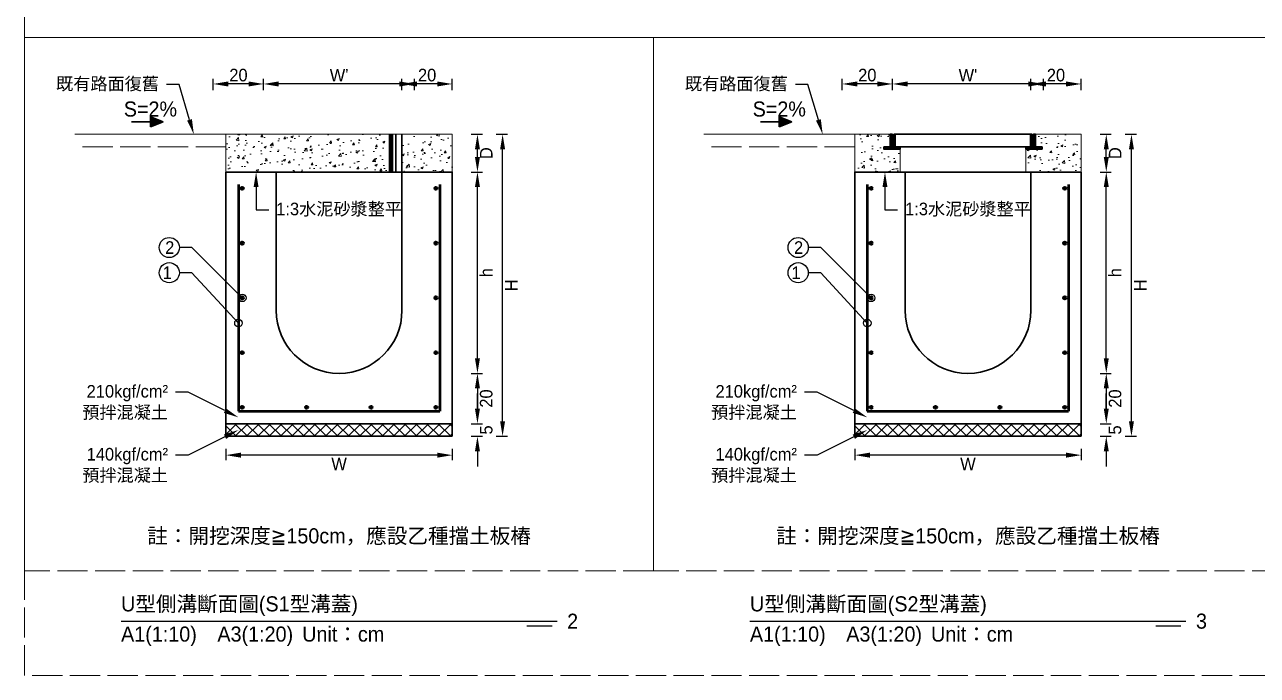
# Model space of a CAD drawing. Extents: x -8920 to 1950, y -2159 to 466.
# Drawn here: x -3920 to -3430, y -1164 to -905.4 of the extents above; entities that cross this region are included whole.
import ezdxf
from ezdxf import colors
from ezdxf.entities.mleader import LeaderData, LeaderLine
from ezdxf.math import Vec2, Vec3

# ---------------------------------------------------------------- set-up
doc = ezdxf.new("R2010")
doc.units = 0
doc.header["$MEASUREMENT"] = 0
doc.linetypes.add('ACAD_ISO02W100', pattern=[15, 12, -3])
doc.layers.add('一、4.基本-隱藏', color=9, linetype='ACAD_ISO02W100', lineweight=20, plot=False)
doc.layers.add('三、3.文字-註解文字', color=2, linetype='Continuous')
for name, color, linetype, lineweight in [('二、1.繪圖-既有設施', 8, 'Continuous', 20), ('二、2.繪圖-施作項目', 181, 'Continuous', 30), ('二、3.繪圖-排水流向', 170, 'Continuous', 30), ('二、4.繪圖-設計鋪面', 40, 'Continuous', 20), ('二、5.繪圖-鋼筋', 60, 'Continuous', 50), ('二、6.繪圖-其他施作項目', 35, 'Continuous', 30)]:
    doc.layers.add(name, color=color, linetype=linetype, lineweight=lineweight)
doc.styles.add('次圖名(詳圖)', font='MS PGothic.ttf', dxfattribs={"height": 6})
doc.styles.add('註解文字(詳圖)', font='MS PGothic.ttf', dxfattribs={"height": 5})
doc.dimstyles.new('註解文字(詳圖)', dxfattribs={"dimtxt": 5, "dimasz": 6, "dimexe": 2, "dimexo": 5, "dimgap": 1, "dimtad": 2, "dimzin": 0, "dimdsep": 46, "dimtxsty": '註解文字(詳圖)', "dimcen": 0.1, "dimclrd": 144, "dimclre": 144, "dimclrt": 256, "dimadec": 0, "dimazin": 0, "dimtfac": 1, "dimtofl": 0, "dimtmove": 0, "dimatfit": 3, "dimfxlon": 1, "dimtolj": 1, "dimtzin": 0, "dimlwd": -1, "dimlwe": -1, "dimarcsym": 1})

# ---------------------------------------------------------------- blocks, each defined once
blk = doc.blocks.new('*D162')
at = {"layer": 'Defpoints', "color": 0, "transparency": 16777216}
for p in [(-3825, -929), (-3825, -964), (-3765, -964)]:
    blk.add_point(p, dxfattribs=at)
at = {"layer": '三、3.文字-註解文字', "color": 144, "transparency": 16777216}
for p, q in [((-3825, -931.5), (-3825, -927)), ((-3771, -929), (-3819, -929)), ((-3765, -931.5), (-3765, -927))]:
    blk.add_line(p, q, dxfattribs=at)
for points in [[(-3819, -928), (-3819, -930), (-3825, -929)], [(-3771, -928), (-3771, -930), (-3765, -929)]]:
    blk.add_solid(points, dxfattribs=at)
at = {"layer": '三、3.文字-註解文字', "transparency": 16777216, "insert": (-3795, -925.5), "char_height": 5, "attachment_point": 5, "style": '註解文字(詳圖)'}
blk.add_mtext("\\A1;W'", dxfattribs=at)
blk = doc.blocks.new('*D163')
at = {"layer": 'Defpoints', "color": 0, "transparency": 16777216}
for p in [(-3845, -929), (-3845, -964), (-3825, -964)]:
    blk.add_point(p, dxfattribs=at)
at = {"layer": '三、3.文字-註解文字', "color": 144, "transparency": 16777216}
for p, q in [((-3845, -931.5), (-3845, -927)), ((-3831, -929), (-3839, -929)), ((-3825, -931.5), (-3825, -927))]:
    blk.add_line(p, q, dxfattribs=at)
for points in [[(-3839, -928), (-3839, -930), (-3845, -929)], [(-3831, -928), (-3831, -930), (-3825, -929)]]:
    blk.add_solid(points, dxfattribs=at)
at = {"layer": '三、3.文字-註解文字', "transparency": 16777216, "insert": (-3835, -925.5), "char_height": 5, "attachment_point": 5, "style": '註解文字(詳圖)'}
blk.add_mtext('\\A1;20', dxfattribs=at)
blk = doc.blocks.new('*D168')
at = {"layer": 'Defpoints', "color": 0, "transparency": 16777216}
for p in [(-3575, -929), (-3575, -964), (-3515, -964)]:
    blk.add_point(p, dxfattribs=at)
at = {"layer": '三、3.文字-註解文字', "color": 144, "transparency": 16777216}
for p, q in [((-3575, -931.5), (-3575, -927)), ((-3521, -929), (-3569, -929)), ((-3515, -931.5), (-3515, -927))]:
    blk.add_line(p, q, dxfattribs=at)
for points in [[(-3569, -928), (-3569, -930), (-3575, -929)], [(-3521, -928), (-3521, -930), (-3515, -929)]]:
    blk.add_solid(points, dxfattribs=at)
at = {"layer": '三、3.文字-註解文字', "transparency": 16777216, "insert": (-3545, -925.5), "char_height": 5, "attachment_point": 5, "style": '註解文字(詳圖)'}
blk.add_mtext("\\A1;W'", dxfattribs=at)
blk = doc.blocks.new('*D169')
at = {"layer": 'Defpoints', "color": 0, "transparency": 16777216}
for p in [(-3595, -929), (-3595, -964), (-3575, -964)]:
    blk.add_point(p, dxfattribs=at)
at = {"layer": '三、3.文字-註解文字', "color": 144, "transparency": 16777216}
for p, q in [((-3595, -931.5), (-3595, -927)), ((-3581, -929), (-3589, -929)), ((-3575, -931.5), (-3575, -927))]:
    blk.add_line(p, q, dxfattribs=at)
for points in [[(-3589, -928), (-3589, -930), (-3595, -929)], [(-3581, -928), (-3581, -930), (-3575, -929)]]:
    blk.add_solid(points, dxfattribs=at)
at = {"layer": '三、3.文字-註解文字', "transparency": 16777216, "insert": (-3585, -925.5), "char_height": 5, "attachment_point": 5, "style": '註解文字(詳圖)'}
blk.add_mtext('\\A1;20', dxfattribs=at)
blk = doc.blocks.new('*D170')
at = {"layer": 'Defpoints', "color": 0, "transparency": 16777216}
for p in [(-3545, -964), (-3490, -964), (-3545, -1044)]:
    blk.add_point(p, dxfattribs=at)
at = {"layer": '三、3.文字-註解文字', "color": 144, "transparency": 16777216}
for p, q in [((-3492.5, -964), (-3488, -964)), ((-3490, -1038), (-3490, -970)), ((-3492.5, -1044), (-3488, -1044))]:
    blk.add_line(p, q, dxfattribs=at)
for points in [[(-3491, -970), (-3489, -970), (-3490, -964)], [(-3491, -1038), (-3489, -1038), (-3490, -1044)]]:
    blk.add_solid(points, dxfattribs=at)
at = {"layer": '三、3.文字-註解文字', "transparency": 16777216, "insert": (-3486.5, -1004), "char_height": 5, "attachment_point": 5, "rotation": 90, "style": '註解文字(詳圖)'}
blk.add_mtext('\\A1;h', dxfattribs=at)
blk = doc.blocks.new('*D171')
at = {"layer": 'Defpoints', "color": 0, "transparency": 16777216}
for p in [(-3545, -1044), (-3545, -1064), (-3490, -1064)]:
    blk.add_point(p, dxfattribs=at)
at = {"layer": '三、3.文字-註解文字', "color": 144, "transparency": 16777216}
for p, q in [((-3492.5, -1044), (-3488, -1044)), ((-3490, -1050), (-3490, -1058)), ((-3492.5, -1064), (-3488, -1064))]:
    blk.add_line(p, q, dxfattribs=at)
for points in [[(-3491, -1050), (-3489, -1050), (-3490, -1044)], [(-3491, -1058), (-3489, -1058), (-3490, -1064)]]:
    blk.add_solid(points, dxfattribs=at)
at = {"layer": '三、3.文字-註解文字', "transparency": 16777216, "insert": (-3486.5, -1054), "char_height": 5, "attachment_point": 5, "rotation": 90, "style": '註解文字(詳圖)'}
blk.add_mtext('\\A1;20', dxfattribs=at)
blk = doc.blocks.new('*D172')
at = {"layer": 'Defpoints', "color": 0, "transparency": 16777216}
for p in [(-3545, -1064), (-3545, -1069), (-3490, -1069)]:
    blk.add_point(p, dxfattribs=at)
at = {"layer": '三、3.文字-註解文字', "color": 144, "transparency": 16777216}
for p, q in [((-3490, -1058), (-3490, -1052)), ((-3492.5, -1064), (-3488, -1064)), ((-3492.5, -1069), (-3488, -1069)), ((-3490, -1075), (-3490, -1081))]:
    blk.add_line(p, q, dxfattribs=at)
for points in [[(-3491, -1058), (-3489, -1058), (-3490, -1064)], [(-3491, -1075), (-3489, -1075), (-3490, -1069)]]:
    blk.add_solid(points, dxfattribs=at)
at = {"layer": '三、3.文字-註解文字', "transparency": 16777216, "insert": (-3486.5, -1066.5), "char_height": 5, "attachment_point": 5, "rotation": 90, "style": '註解文字(詳圖)'}
blk.add_mtext('\\A1;5', dxfattribs=at)
blk = doc.blocks.new('_Small')
at = {"color": 0, "linetype": 'ByBlock', "lineweight": -2}
blk.add_circle((0, 0), 0.25, dxfattribs=at)
blk = doc.blocks.new('排水流向')
at = {"layer": '二、3.繪圖-排水流向'}
h = blk.add_hatch(color=256, dxfattribs=at)
h.dxf.hatch_style = 1
h.paths.add_polyline_path([(0, 1), (0, -1), (2.5, 0)])
for points in [[(-3.75, 0), (0, 0)], [(0, 1), (0, -1)], [(2.5, 0), (0, 1)], [(2.5, 0), (0, -1)]]:
    blk.add_lwpolyline(points, dxfattribs=at)
blk = doc.blocks.new('*D174')
at = {"layer": 'Defpoints', "color": 0, "transparency": 16777216}
for p in [(-3500, -949), (-3490, -949), (-3500, -964)]:
    blk.add_point(p, dxfattribs=at)
at = {"layer": '三、3.文字-註解文字', "color": 144, "transparency": 16777216}
for p, q in [((-3492.5, -949), (-3488, -949)), ((-3490, -958), (-3490, -955)), ((-3492.5, -964), (-3488, -964))]:
    blk.add_line(p, q, dxfattribs=at)
for points in [[(-3491, -955), (-3489, -955), (-3490, -949)], [(-3491, -958), (-3489, -958), (-3490, -964)]]:
    blk.add_solid(points, dxfattribs=at)
at = {"layer": '三、3.文字-註解文字', "transparency": 16777216, "insert": (-3486.5, -956.5), "char_height": 5, "attachment_point": 5, "rotation": 90, "style": '註解文字(詳圖)'}
blk.add_mtext('\\A1;D', dxfattribs=at)
blk = doc.blocks.new('*D173')
at = {"layer": 'Defpoints', "color": 0, "transparency": 16777216}
for p in [(-3500, -949), (-3480, -949), (-3500, -1069)]:
    blk.add_point(p, dxfattribs=at)
at = {"layer": '三、3.文字-註解文字', "color": 144, "transparency": 16777216}
for p, q in [((-3482.5, -949), (-3478, -949)), ((-3480, -1063), (-3480, -955)), ((-3482.5, -1069), (-3478, -1069))]:
    blk.add_line(p, q, dxfattribs=at)
for points in [[(-3481, -955), (-3479, -955), (-3480, -949)], [(-3481, -1063), (-3479, -1063), (-3480, -1069)]]:
    blk.add_solid(points, dxfattribs=at)
at = {"layer": '三、3.文字-註解文字', "transparency": 16777216, "insert": (-3476.5, -1009), "char_height": 5, "attachment_point": 5, "rotation": 90, "style": '註解文字(詳圖)'}
blk.add_mtext('\\A1;H', dxfattribs=at)
blk = doc.blocks.new('*D259')
at = {"layer": 'Defpoints', "color": 0, "transparency": 16777216}
for p in [(-3520, -929), (-3520, -964), (-3500, -964)]:
    blk.add_point(p, dxfattribs=at)
at = {"layer": '三、3.文字-註解文字', "color": 144, "transparency": 16777216}
for p, q in [((-3520, -931.5), (-3520, -927)), ((-3506, -929), (-3514, -929)), ((-3500, -931.5), (-3500, -927))]:
    blk.add_line(p, q, dxfattribs=at)
for points in [[(-3514, -928), (-3514, -930), (-3520, -929)], [(-3506, -928), (-3506, -930), (-3500, -929)]]:
    blk.add_solid(points, dxfattribs=at)
at = {"layer": '三、3.文字-註解文字', "transparency": 16777216, "insert": (-3510, -925.5), "char_height": 5, "attachment_point": 5, "style": '註解文字(詳圖)'}
blk.add_mtext('\\A1;20', dxfattribs=at)
blk = doc.blocks.new('*D260')
at = {"layer": 'Defpoints', "color": 0, "transparency": 16777216}
for p in [(-3770, -929), (-3770, -964), (-3750, -964)]:
    blk.add_point(p, dxfattribs=at)
at = {"layer": '三、3.文字-註解文字', "color": 144, "transparency": 16777216}
for p, q in [((-3770, -931.5), (-3770, -927)), ((-3756, -929), (-3764, -929)), ((-3750, -931.5), (-3750, -927))]:
    blk.add_line(p, q, dxfattribs=at)
for points in [[(-3764, -928), (-3764, -930), (-3770, -929)], [(-3756, -928), (-3756, -930), (-3750, -929)]]:
    blk.add_solid(points, dxfattribs=at)
at = {"layer": '三、3.文字-註解文字', "transparency": 16777216, "insert": (-3760, -925.5), "char_height": 5, "attachment_point": 5, "style": '註解文字(詳圖)'}
blk.add_mtext('\\A1;20', dxfattribs=at)
blk = doc.blocks.new('*D305')
at = {"layer": 'Defpoints', "color": 0, "transparency": 16777216}
for p in [(-3795, -964), (-3740, -964), (-3795, -1044)]:
    blk.add_point(p, dxfattribs=at)
at = {"layer": '三、3.文字-註解文字', "color": 144, "transparency": 16777216}
for p, q in [((-3742.5, -964), (-3738, -964)), ((-3740, -1038), (-3740, -970)), ((-3742.5, -1044), (-3738, -1044))]:
    blk.add_line(p, q, dxfattribs=at)
for points in [[(-3741, -970), (-3739, -970), (-3740, -964)], [(-3741, -1038), (-3739, -1038), (-3740, -1044)]]:
    blk.add_solid(points, dxfattribs=at)
at = {"layer": '三、3.文字-註解文字', "transparency": 16777216, "insert": (-3736.5, -1004), "char_height": 5, "attachment_point": 5, "rotation": 90, "style": '註解文字(詳圖)'}
blk.add_mtext('\\A1;h', dxfattribs=at)
blk = doc.blocks.new('*D306')
at = {"layer": 'Defpoints', "color": 0, "transparency": 16777216}
for p in [(-3795, -1044), (-3795, -1064), (-3740, -1064)]:
    blk.add_point(p, dxfattribs=at)
at = {"layer": '三、3.文字-註解文字', "color": 144, "transparency": 16777216}
for p, q in [((-3742.5, -1044), (-3738, -1044)), ((-3740, -1050), (-3740, -1058)), ((-3742.5, -1064), (-3738, -1064))]:
    blk.add_line(p, q, dxfattribs=at)
for points in [[(-3741, -1050), (-3739, -1050), (-3740, -1044)], [(-3741, -1058), (-3739, -1058), (-3740, -1064)]]:
    blk.add_solid(points, dxfattribs=at)
at = {"layer": '三、3.文字-註解文字', "transparency": 16777216, "insert": (-3736.5, -1054), "char_height": 5, "attachment_point": 5, "rotation": 90, "style": '註解文字(詳圖)'}
blk.add_mtext('\\A1;20', dxfattribs=at)
blk = doc.blocks.new('*D307')
at = {"layer": 'Defpoints', "color": 0, "transparency": 16777216}
for p in [(-3795, -1064), (-3795, -1069), (-3740, -1069)]:
    blk.add_point(p, dxfattribs=at)
at = {"layer": '三、3.文字-註解文字', "color": 144, "transparency": 16777216}
for p, q in [((-3740, -1058), (-3740, -1052)), ((-3742.5, -1064), (-3738, -1064)), ((-3742.5, -1069), (-3738, -1069)), ((-3740, -1075), (-3740, -1081))]:
    blk.add_line(p, q, dxfattribs=at)
for points in [[(-3741, -1058), (-3739, -1058), (-3740, -1064)], [(-3741, -1075), (-3739, -1075), (-3740, -1069)]]:
    blk.add_solid(points, dxfattribs=at)
at = {"layer": '三、3.文字-註解文字', "transparency": 16777216, "insert": (-3736.5, -1066.5), "char_height": 5, "attachment_point": 5, "rotation": 90, "style": '註解文字(詳圖)'}
blk.add_mtext('\\A1;5', dxfattribs=at)
blk = doc.blocks.new('*D303')
at = {"layer": 'Defpoints', "color": 0, "transparency": 16777216}
for p in [(-3750, -949), (-3740, -949), (-3750, -964)]:
    blk.add_point(p, dxfattribs=at)
at = {"layer": '三、3.文字-註解文字', "color": 144, "transparency": 16777216}
for p, q in [((-3742.5, -949), (-3738, -949)), ((-3740, -958), (-3740, -955)), ((-3742.5, -964), (-3738, -964))]:
    blk.add_line(p, q, dxfattribs=at)
for points in [[(-3741, -955), (-3739, -955), (-3740, -949)], [(-3741, -958), (-3739, -958), (-3740, -964)]]:
    blk.add_solid(points, dxfattribs=at)
at = {"layer": '三、3.文字-註解文字', "transparency": 16777216, "insert": (-3736.5, -956.5), "char_height": 5, "attachment_point": 5, "rotation": 90, "style": '註解文字(詳圖)'}
blk.add_mtext('\\A1;D', dxfattribs=at)
blk = doc.blocks.new('*D304')
at = {"layer": 'Defpoints', "color": 0, "transparency": 16777216}
for p in [(-3750, -949), (-3730, -949), (-3750, -1069)]:
    blk.add_point(p, dxfattribs=at)
at = {"layer": '三、3.文字-註解文字', "color": 144, "transparency": 16777216}
for p, q in [((-3732.5, -949), (-3728, -949)), ((-3730, -1063), (-3730, -955)), ((-3732.5, -1069), (-3728, -1069))]:
    blk.add_line(p, q, dxfattribs=at)
for points in [[(-3731, -955), (-3729, -955), (-3730, -949)], [(-3731, -1063), (-3729, -1063), (-3730, -1069)]]:
    blk.add_solid(points, dxfattribs=at)
at = {"layer": '三、3.文字-註解文字', "transparency": 16777216, "insert": (-3726.5, -1009), "char_height": 5, "attachment_point": 5, "rotation": 90, "style": '註解文字(詳圖)'}
blk.add_mtext('\\A1;H', dxfattribs=at)
blk = doc.blocks.new('*D309')
at = {"layer": 'Defpoints', "color": 0, "transparency": 16777216}
for p in [(-3590, -1069), (-3500, -1069), (-3590, -1076.5)]:
    blk.add_point(p, dxfattribs=at)
at = {"layer": '三、3.文字-註解文字', "color": 144, "transparency": 16777216}
for p, q in [((-3590, -1074), (-3590, -1078.5)), ((-3506, -1076.5), (-3584, -1076.5)), ((-3500, -1074), (-3500, -1078.5))]:
    blk.add_line(p, q, dxfattribs=at)
for points in [[(-3584, -1075.5), (-3584, -1077.5), (-3590, -1076.5)], [(-3506, -1075.5), (-3506, -1077.5), (-3500, -1076.5)]]:
    blk.add_solid(points, dxfattribs=at)
at = {"layer": '三、3.文字-註解文字', "transparency": 16777216, "insert": (-3545, -1080), "char_height": 5, "attachment_point": 5, "style": '註解文字(詳圖)'}
blk.add_mtext('\\A1;W', dxfattribs=at)
blk = doc.blocks.new('*D310')
at = {"layer": 'Defpoints', "color": 0, "transparency": 16777216}
for p in [(-3840, -1069), (-3750, -1069), (-3840, -1076.5)]:
    blk.add_point(p, dxfattribs=at)
at = {"layer": '三、3.文字-註解文字', "color": 144, "transparency": 16777216}
for p, q in [((-3840, -1074), (-3840, -1078.5)), ((-3756, -1076.5), (-3834, -1076.5)), ((-3750, -1074), (-3750, -1078.5))]:
    blk.add_line(p, q, dxfattribs=at)
for points in [[(-3834, -1075.5), (-3834, -1077.5), (-3840, -1076.5)], [(-3756, -1075.5), (-3756, -1077.5), (-3750, -1076.5)]]:
    blk.add_solid(points, dxfattribs=at)
at = {"layer": '三、3.文字-註解文字', "transparency": 16777216, "insert": (-3795, -1080), "char_height": 5, "attachment_point": 5, "style": '註解文字(詳圖)'}
blk.add_mtext('\\A1;W', dxfattribs=at)

msp = doc.modelspace()

# ---------------------------------------------------------------- hatches: boundary and pattern name
at = {"layer": '二、1.繪圖-既有設施'}
h = msp.add_hatch(dxfattribs=at)
h.set_pattern_fill('AR-CONC', color=256, scale=0.05)
h.set_pattern_definition([(50, (-3245.289, -1912.4674), (9.109233, -0.796954), [0.9525, -10.4775]), (355, (-3245.289, -1912.467), (-1.76217, 9.55284), [0.762, -8.38203]), (100.45144, (-3244.53, -1912.534), (7.34706, 8.75589), [0.8095, -8.90451]), (46.1842, (-3245.289, -1909.927), (13.55395, -2.10212), [1.42875, -15.71625]), (96.6356, (-3244.16, -1910.103), (11.8702, 12.3713), [1.21425, -13.35678]), (351.1842, (-3245.289, -1909.927), (11.8702, 12.3713), [1.143, -12.57299]), (21, (-3244.019, -1910.5624), (7.58072, -5.11326), [0.9525, -10.4775]), (326, (-3244.019, -1910.562), (3.0901, 9.2094), [0.762, -8.382]), (71.45144, (-3243.387, -1910.9886), (10.67082, 4.09614), [0.8095, -8.9045]), (37.5, (-3245.289, -1912.4674), (0.15443, 4.227752), [0, -8.2804, 0, -8.509, 0, -8.41375]), (7.5, (-3245.289, -1912.4674), (3.340983, 5.009029), [0, -4.8514, 0, -8.0899, 0, -3.20675]), (327.5, (-3248.121, -1912.4674), (6.77953, -0.286437), [0, -3.175, 0, -9.906, 0, -13.1445]), (317.5, (-3249.391, -1912.4674), (7.40646, 1.271325), [0, -4.1275, 0, -6.5786, 0, -9.3345])])
h.paths.add_polyline_path([(-3775, -964), (-3775, -949), (-3840, -949), (-3840, -964)])
h.paths.add_polyline_path([(-3750, -949), (-3770, -949), (-3770, -964), (-3750, -964)])
h = msp.add_hatch(dxfattribs=at)
h.set_pattern_fill('AR-CONC', color=256, scale=0.05)
h.set_pattern_definition([(50, (-2996.493, -1809.6635), (9.109233, -0.796954), [0.9525, -10.4775]), (355, (-2996.493, -1809.6635), (-1.76217, 9.55284), [0.762, -8.38203]), (100.4514, (-2995.734, -1809.73), (7.34706, 8.75589), [0.8095, -8.90451]), (46.1842, (-2996.493, -1807.124), (13.55395, -2.10212), [1.42875, -15.71625]), (96.6356, (-2995.363, -1807.299), (11.8702, 12.3713), [1.21425, -13.35678]), (351.1842, (-2996.493, -1807.124), (11.8702, 12.3713), [1.143, -12.57299]), (21, (-2995.223, -1807.7585), (7.58072, -5.11326), [0.9525, -10.4775]), (326, (-2995.223, -1807.7585), (3.0901, 9.2094), [0.762, -8.382]), (71.4514, (-2994.591, -1808.185), (10.67082, 4.09614), [0.8095, -8.9045]), (37.5, (-2996.4927, -1809.6635), (0.15443, 4.227752), [0, -8.2804, 0, -8.509, 0, -8.41375]), (7.5, (-2996.4927, -1809.6635), (3.340983, 5.009029), [0, -4.8514, 0, -8.0899, 0, -3.20675]), (327.5, (-2999.3248, -1809.6635), (6.77953, -0.286437), [0, -3.175, 0, -9.906, 0, -13.1445]), (317.5, (-3000.595, -1809.6635), (7.40646, 1.271325), [0, -4.1275, 0, -6.5786, 0, -9.3345])])
h.paths.add_polyline_path([(-3578.5, -954.9), (-3578.5, -954), (-3575.9, -954), (-3575.9, -949), (-3590, -949), (-3590, -964), (-3572, -964), (-3572, -954.9)])
h.paths.add_polyline_path([(-3515.5, -954.9), (-3522, -954.9), (-3522, -964), (-3500, -964), (-3500, -949), (-3518.1, -949), (-3518.1, -954), (-3515.5, -954)])
at = {"layer": '二、2.繪圖-施作項目'}
h = msp.add_hatch(dxfattribs=at)
h.set_pattern_fill('ANSI37', color=256)
h.set_pattern_definition([(45, (-3806.8996, -469.373), (-2.245064, 2.245064), []), (135, (-3806.8996, -469.373), (-2.245064, -2.245064), [])])
h.paths.add_polyline_path([(-3750, -1069), (-3750, -1064), (-3840, -1064), (-3840, -1069)])
h = msp.add_hatch(dxfattribs=at)
h.set_pattern_fill('ANSI37', color=256)
h.set_pattern_definition([(45, (-3556.8996, -469.373), (-2.245064, 2.245064), []), (135, (-3556.8996, -469.373), (-2.245064, -2.245064), [])])
h.paths.add_polyline_path([(-3500, -1069), (-3500, -1064), (-3590, -1064), (-3590, -1069)])
at = {"layer": '二、5.繪圖-鋼筋'}
h = msp.add_hatch(color=256, dxfattribs=at)
h.dxf.hatch_style = 1
h.paths.add_polyline_path([(-3833, -970.5, 1), (-3834, -970.5, 1)])
h = msp.add_hatch(color=256, dxfattribs=at)
h.dxf.hatch_style = 1
h.paths.add_polyline_path([(-3756, -970.5, 1), (-3757, -970.5, 1)])
h = msp.add_hatch(color=256, dxfattribs=at)
h.dxf.hatch_style = 1
h.paths.add_polyline_path([(-3583, -970.5, 1), (-3584, -970.5, 1)])
h = msp.add_hatch(color=256, dxfattribs=at)
h.dxf.hatch_style = 1
h.paths.add_polyline_path([(-3506, -970.5, 1), (-3507, -970.5, 1)])
h = msp.add_hatch(color=256, dxfattribs=at)
h.dxf.hatch_style = 1
h.paths.add_polyline_path([(-3833, -992.25, 1), (-3834, -992.25, 1)])
h = msp.add_hatch(color=256, dxfattribs=at)
h.dxf.hatch_style = 1
h.paths.add_polyline_path([(-3756, -992.25, 1), (-3757, -992.25, 1)])
h = msp.add_hatch(color=256, dxfattribs=at)
h.dxf.hatch_style = 1
h.paths.add_polyline_path([(-3583, -992.25, 1), (-3584, -992.25, 1)])
h = msp.add_hatch(color=256, dxfattribs=at)
h.dxf.hatch_style = 1
h.paths.add_polyline_path([(-3506, -992.25, 1), (-3507, -992.25, 1)])
h = msp.add_hatch(color=256, dxfattribs=at)
h.dxf.hatch_style = 1
h.paths.add_polyline_path([(-3833, -1014, 1), (-3834, -1014, 1)])
h = msp.add_hatch(color=256, dxfattribs=at)
h.dxf.hatch_style = 1
h.paths.add_polyline_path([(-3756, -1014, 1), (-3757, -1014, 1)])
h = msp.add_hatch(color=256, dxfattribs=at)
h.dxf.hatch_style = 1
h.paths.add_polyline_path([(-3583, -1014, 1), (-3584, -1014, 1)])
h = msp.add_hatch(color=256, dxfattribs=at)
h.dxf.hatch_style = 1
h.paths.add_polyline_path([(-3506, -1014, 1), (-3507, -1014, 1)])
h = msp.add_hatch(color=256, dxfattribs=at)
h.dxf.hatch_style = 1
h.paths.add_polyline_path([(-3833, -1035.75, 1), (-3834, -1035.75, 1)])
h = msp.add_hatch(color=256, dxfattribs=at)
h.dxf.hatch_style = 1
h.paths.add_polyline_path([(-3756, -1035.75, 1), (-3757, -1035.75, 1)])
h = msp.add_hatch(color=256, dxfattribs=at)
h.dxf.hatch_style = 1
h.paths.add_polyline_path([(-3583, -1035.75, 1), (-3584, -1035.75, 1)])
h = msp.add_hatch(color=256, dxfattribs=at)
h.dxf.hatch_style = 1
h.paths.add_polyline_path([(-3506, -1035.75, 1), (-3507, -1035.75, 1)])
h = msp.add_hatch(color=256, dxfattribs=at)
h.dxf.hatch_style = 1
h.paths.add_polyline_path([(-3833, -1057.5, 1), (-3834, -1057.5, 1)])
h = msp.add_hatch(color=256, dxfattribs=at)
h.dxf.hatch_style = 1
h.paths.add_polyline_path([(-3807.4, -1057.5, 1), (-3808.4, -1057.5, 1)])
h = msp.add_hatch(color=256, dxfattribs=at)
h.dxf.hatch_style = 1
h.paths.add_polyline_path([(-3781.8, -1057.5, 1), (-3782.8, -1057.5, 1)])
h = msp.add_hatch(color=256, dxfattribs=at)
h.dxf.hatch_style = 1
h.paths.add_polyline_path([(-3756, -1057.5, 1), (-3757, -1057.5, 1)])
h = msp.add_hatch(color=256, dxfattribs=at)
h.dxf.hatch_style = 1
h.paths.add_polyline_path([(-3583, -1057.5, 1), (-3584, -1057.5, 1)])
h = msp.add_hatch(color=256, dxfattribs=at)
h.dxf.hatch_style = 1
h.paths.add_polyline_path([(-3557.4, -1057.5, 1), (-3558.4, -1057.5, 1)])
h = msp.add_hatch(color=256, dxfattribs=at)
h.dxf.hatch_style = 1
h.paths.add_polyline_path([(-3531.8, -1057.5, 1), (-3532.8, -1057.5, 1)])
h = msp.add_hatch(color=256, dxfattribs=at)
h.dxf.hatch_style = 1
h.paths.add_polyline_path([(-3506, -1057.5, 1), (-3507, -1057.5, 1)])
at = {"layer": '二、6.繪圖-其他施作項目'}
h = msp.add_hatch(dxfattribs=at)
h.set_pattern_fill('ANSI31', color=256, scale=0.1)
h.set_pattern_definition([(45, (-2347.16578, -1969.52732), (-0.2245064, 0.2245064), [])])
h.paths.add_polyline_path([(-3575, -949), (-3575.9, -949), (-3575.9, -954), (-3578.5, -954), (-3578.5, -954.9), (-3572, -954.9), (-3572, -954), (-3575, -954)])
h.paths.add_polyline_path([(-3519, -954), (-3522, -954), (-3522, -954.9), (-3515.5, -954.9), (-3515.5, -954), (-3518.1, -954), (-3518.1, -949), (-3519, -949)])

# ---------------------------------------------------------------- linework, layer by layer
at = {"layer": '一、4.基本-隱藏'}
for points in [[(-3920, -657), (-3140, -657), (-3140, -910.5), (-3920, -910.5)], [(-3920, -657), (-3140, -657), (-3140, -1164), (-3920, -1164)], [(-3920, -910.5), (-3670, -910.5), (-3670, -1122.5), (-3920, -1122.5)], [(-3670, -910.5), (-3420, -910.5), (-3420, -1122.5), (-3670, -1122.5)]]:
    msp.add_lwpolyline(points, close=True, dxfattribs=at)
at = {"layer": '三、3.文字-註解文字'}
for points in [[(-3881.66, -1142.5), (-3708.34, -1142.5)], [(-3710.34, -1144.5), (-3720.34, -1144.5)], [(-3631.66, -1142.5), (-3458.34, -1142.5)], [(-3460.34, -1144.5), (-3470.34, -1144.5)]]:
    msp.add_lwpolyline(points, dxfattribs=at)
for centre in [(-3862.5, -994), (-3612.5, -994), (-3862.5, -1004), (-3612.5, -1004)]:
    msp.add_circle(centre, 4, dxfattribs=at)
at = {"layer": '二、1.繪圖-既有設施'}
msp.add_lwpolyline([(-3840, -964), (-3840, -949), (-3750, -949), (-3750, -964)], close=True, dxfattribs=at)
for points in [[(-3572, -954), (-3572, -964), (-3590, -964), (-3590, -949), (-3575.9, -949)], [(-3522, -954), (-3522, -964), (-3500, -964), (-3500, -949), (-3518.1, -949)]]:
    msp.add_lwpolyline(points, dxfattribs=at)
at = {"layer": '二、2.繪圖-施作項目'}
for points in [[(-3750, -1069), (-3750, -964), (-3840, -964), (-3840, -1069)], [(-3500, -1069), (-3500, -964), (-3590, -964), (-3590, -1069)]]:
    msp.add_lwpolyline(points, close=True, dxfattribs=at)
for points in [[(-3770, -964), (-3770, -1019, -1), (-3820, -1019), (-3820, -964)], [(-3520, -964), (-3520, -1019, -1), (-3570, -1019), (-3570, -964)]]:
    msp.add_lwpolyline(points, format="xyb", dxfattribs=at)
for points in [[(-3840, -1064), (-3750, -1064)], [(-3590, -1064), (-3500, -1064)]]:
    msp.add_lwpolyline(points, dxfattribs=at)
at = {"layer": '二、4.繪圖-設計鋪面'}
for points in [[(-3840, -949), (-3900, -949)], [(-3590, -949), (-3650, -949)]]:
    msp.add_lwpolyline(points, dxfattribs=at)
at = {"layer": '二、4.繪圖-設計鋪面', "linetype": 'ACAD_ISO02W100'}
for points in [[(-3840, -954), (-3900, -954)], [(-3590, -954), (-3650, -954)]]:
    msp.add_lwpolyline(points, dxfattribs=at)
at = {"layer": '二、5.繪圖-鋼筋'}
for points in [[(-3835, -969), (-3835, -1059)], [(-3755, -969), (-3755, -1059)], [(-3585, -969), (-3585, -1059)], [(-3505, -969), (-3505, -1059)], [(-3835, -1059), (-3755, -1059)], [(-3585, -1059), (-3505, -1059)]]:
    msp.add_lwpolyline(points, dxfattribs=at)
for centre in [(-3833.5, -970.5), (-3756.5, -970.5), (-3583.5, -970.5), (-3506.5, -970.5), (-3833.5, -992.25), (-3756.5, -992.25), (-3583.5, -992.25), (-3506.5, -992.25), (-3833.5, -1014), (-3756.5, -1014), (-3583.5, -1014), (-3506.5, -1014), (-3833.5, -1035.75), (-3756.5, -1035.75), (-3583.5, -1035.75), (-3506.5, -1035.75), (-3833.5, -1057.5), (-3807.9, -1057.5), (-3782.3, -1057.5), (-3756.5, -1057.5), (-3583.5, -1057.5), (-3557.9, -1057.5), (-3532.3, -1057.5), (-3506.5, -1057.5)]:
    msp.add_circle(centre, 0.5, dxfattribs=at)
at = {"layer": '二、6.繪圖-其他施作項目'}
for points in [[(-3775, -949), (-3775, -964)], [(-3774.375, -949), (-3774.375, -964)], [(-3773.75, -949), (-3773.75, -964)], [(-3772.5, -949), (-3772.5, -964)], [(-3770, -949), (-3770, -964)], [(-3574.5, -949), (-3574.5, -954)], [(-3574.5, -949), (-3519.5, -949)], [(-3573.9, -949), (-3573.9, -954)], [(-3520.1, -949), (-3520.1, -954)], [(-3519.5, -949), (-3519.5, -954)], [(-3574.5, -954), (-3519.5, -954)]]:
    msp.add_lwpolyline(points, dxfattribs=at)
for points in [[(-3578.5, -954), (-3575.9, -954), (-3575.9, -949), (-3575, -949), (-3575, -954), (-3572, -954), (-3572, -954.9), (-3578.5, -954.9)], [(-3518.1, -949), (-3519, -949), (-3519, -954), (-3522, -954), (-3522, -954.9), (-3515.5, -954.9), (-3515.5, -954), (-3518.1, -954)]]:
    msp.add_lwpolyline(points, close=True, dxfattribs=at)

# ---------------------------------------------------------------- block references
at = {"xscale": 2, "yscale": 2, "zscale": 2}
for p in [(-3870, -944), (-3620, -944)]:
    msp.add_blockref('排水流向', p, dxfattribs=at)

# ---------------------------------------------------------------- texts
at = {"layer": '三、3.文字-註解文字', "char_height": 6}
for s, width, gutter_width, insert, attachment_point, style in [('{\\fMS PGothic|b0|i0|c128|p34;註：開挖深度≧150cm，應設乙種擋土板樁}', 156.49231, 30, (-3795, -1109), 5, '註解文字(詳圖)'), ('{\\fMS PGothic|b0|i0|c128|p34;註：開挖深度≧150cm，應設乙種擋土板樁}', 156.49231, 30, (-3545, -1109), 5, '註解文字(詳圖)'), ('{\\fMS PGothic|b0|i0|c128|p34;U型側溝斷面圖(}S{\\fMS PGothic|b0|i0|c128|p34;1型溝蓋)}', 134.12151, 15, (-3881.66, -1136.5), 4, '次圖名(詳圖)'), ('{\\fMS PGothic|b0|i0|c128|p34;U型側溝斷面圖(}S{\\fMS PGothic|b0|i0|c128|p34;2型溝蓋)}', 131.94411, 15, (-3631.66, -1136.5), 4, '次圖名(詳圖)'), ('2', 3, 15, (-3704.34, -1142.5), 4, '次圖名(詳圖)'), ('3', 3, 15, (-3454.34, -1142.5), 4, '次圖名(詳圖)'), ('A1(1:10)\u3000A3(1:20){\\fMS PGothic|b0|i0|c128|p34;^IUnit：cm}', 136.03259, 15, (-3881.66, -1148.5), 4, '次圖名(詳圖)'), ('A1(1:10)\u3000A3(1:20){\\fMS PGothic|b0|i0|c128|p34;^IUnit：cm}', 136.03259, 15, (-3631.66, -1148.5), 4, '次圖名(詳圖)')]:
    msp.add_mtext_dynamic_manual_height_columns(s, width=width, gutter_width=gutter_width, heights=[0], dxfattribs=dict(at, insert=insert, attachment_point=attachment_point, style=style))
at = {"layer": '二、3.繪圖-排水流向', "char_height": 6, "attachment_point": 5, "style": '註解文字(詳圖)'}
for insert in [(-3870, -939), (-3620, -939)]:
    msp.add_mtext_dynamic_manual_height_columns('{\\fMS PGothic|b0|i0|c128|p34;S=2%}', width=10.17412, gutter_width=30, heights=[0], dxfattribs=dict(at, insert=insert))

# ---------------------------------------------------------------- dimensions: what is measured, and where the dimension line sits
at = {"layer": '三、3.文字-註解文字'}
for base, p1, p2, text, picture, middle in [((-3845, -929), (-3825, -964), (-3845, -964), '20', '*D163', (-3835, -925.5)), ((-3825, -929), (-3765, -964), (-3825, -964), "W'", '*D162', (-3795, -925.5)), ((-3770, -929), (-3750, -964), (-3770, -964), '20', '*D260', (-3760, -925.5)), ((-3595, -929), (-3575, -964), (-3595, -964), '20', '*D169', (-3585, -925.5)), ((-3575, -929), (-3515, -964), (-3575, -964), "W'", '*D168', (-3545, -925.5)), ((-3520, -929), (-3500, -964), (-3520, -964), '20', '*D259', (-3510, -925.5)), ((-3840, -1076.5), (-3750, -1069), (-3840, -1069), 'W', '*D310', (-3795, -1080)), ((-3590, -1076.5), (-3500, -1069), (-3590, -1069), 'W', '*D309', (-3545, -1080))]:
    dim = msp.add_linear_dim(base=base, p1=p1, p2=p2, text=text, dimstyle='註解文字(詳圖)', dxfattribs=at)
    dim.commit()
    dim.dimension.update_dxf_attribs({"geometry": picture, "text_midpoint": middle})
for base, p1, p2, text, picture, middle in [((-3740, -949), (-3750, -964), (-3750, -949), 'D', '*D303', (-3736.5, -956.5)), ((-3730, -949), (-3750, -1069), (-3750, -949), 'H', '*D304', (-3726.5, -1009)), ((-3490, -949), (-3500, -964), (-3500, -949), 'D', '*D174', (-3486.5, -956.5)), ((-3480, -949), (-3500, -1069), (-3500, -949), 'H', '*D173', (-3476.5, -1009)), ((-3740, -964), (-3795, -1044), (-3795, -964), 'h', '*D305', (-3736.5, -1004)), ((-3490, -964), (-3545, -1044), (-3545, -964), 'h', '*D170', (-3486.5, -1004)), ((-3740, -1064), (-3795, -1044), (-3795, -1064), '20', '*D306', (-3736.5, -1054)), ((-3490, -1064), (-3545, -1044), (-3545, -1064), '20', '*D171', (-3486.5, -1054)), ((-3740, -1069), (-3795, -1064), (-3795, -1069), '5', '*D307', (-3736.5, -1066.5)), ((-3490, -1069), (-3545, -1064), (-3545, -1069), '5', '*D172', (-3486.5, -1066.5))]:
    dim = msp.add_linear_dim(base=base, p1=p1, p2=p2, angle=90, text=text, dimstyle='註解文字(詳圖)', dxfattribs=at)
    dim.commit()
    dim.dimension.update_dxf_attribs({"geometry": picture, "text_midpoint": middle})

# ---------------------------------------------------------------- leaders
ml = msp.add_multileader_mtext('Standard', dxfattribs=at)
ml.set_content('既有路面復舊', color=256, style='註解文字(詳圖)')
ml.set_leader_properties(color=144, linetype='ByLayer', lineweight=-1)
ml.build(insert=Vec2(0, 0))
ml.multileader.update_dxf_attribs({"dogleg_length": 5, "arrow_head_size": 6})
ctx = ml.context
ctx.base_point, ctx.char_height, ctx.arrow_head_size, ctx.landing_gap_size, ctx.plane_origin = Vec3(-3912.383, -929.25), 5, 6, 3, Vec3(-3937.575, -907.337)
ctx.text_align_type = 2
notes = []
notes.append((ctx, [(1, (1, 1, 0), (-3858.599, -929.25), (-1, 0), 5, [(0, [(-3852.744, -949)], 0, [])])]))
ctx.mtext.insert, ctx.mtext.alignment, ctx.mtext.flow_direction = Vec3(-3866.599, -926.409), 3, 5
ml = msp.add_multileader_mtext('Standard', dxfattribs=at)
ml.set_content('既有路面復舊', color=256, style='註解文字(詳圖)')
ml.set_leader_properties(color=144, linetype='ByLayer', lineweight=-1)
ml.build(insert=Vec2(0, 0))
ml.multileader.update_dxf_attribs({"dogleg_length": 5, "arrow_head_size": 6})
ctx = ml.context
ctx.base_point, ctx.char_height, ctx.arrow_head_size, ctx.landing_gap_size, ctx.plane_origin = Vec3(-3662.383, -929.25), 5, 6, 3, Vec3(-3687.575, -907.337)
ctx.text_align_type = 2
notes.append((ctx, [(1, (1, 1, 0), (-3608.599, -929.25), (-1, 0), 5, [(0, [(-3602.744, -949)], 0, [])])]))
ctx.mtext.insert, ctx.mtext.alignment, ctx.mtext.flow_direction = Vec3(-3616.599, -926.409), 3, 5
ml = msp.add_multileader_mtext('Standard', dxfattribs=at)
ml.set_content('1:3水泥砂漿整平', color=256, style='註解文字(詳圖)')
ml.set_leader_properties(color=144, linetype='ByLayer', lineweight=-1)
ml.build(insert=Vec2(0, 0))
ml.multileader.update_dxf_attribs({"dogleg_length": 5, "arrow_head_size": 6})
ctx = ml.context
ctx.base_point, ctx.char_height, ctx.arrow_head_size, ctx.landing_gap_size, ctx.plane_origin = Vec3(-3822.991, -979), 5, 6, 3, Vec3(-3827.991, -964)
notes.append((ctx, [(0, (1, 1, 0), (-3827.991, -979), (1, 0), 5, [(0, [(-3827.991, -964)], 0, [])])]))
ctx.mtext.insert, ctx.mtext.flow_direction = Vec3(-3819.991, -976.159), 5
ml = msp.add_multileader_mtext('Standard', dxfattribs=at)
ml.set_content('1:3水泥砂漿整平', color=256, style='註解文字(詳圖)')
ml.set_leader_properties(color=144, linetype='ByLayer', lineweight=-1)
ml.build(insert=Vec2(0, 0))
ml.multileader.update_dxf_attribs({"dogleg_length": 5, "arrow_head_size": 6})
ctx = ml.context
ctx.base_point, ctx.char_height, ctx.arrow_head_size, ctx.landing_gap_size, ctx.plane_origin = Vec3(-3572.991, -979), 5, 6, 3, Vec3(-3577.991, -964)
notes.append((ctx, [(0, (1, 1, 0), (-3577.991, -979), (1, 0), 5, [(0, [(-3577.991, -964)], 0, [])])]))
ctx.mtext.insert, ctx.mtext.flow_direction = Vec3(-3569.991, -976.159), 5
ml = msp.add_multileader_mtext('Standard', dxfattribs=at)
ml.set_content('2', color=256, style='註解文字(詳圖)')
ml.set_leader_properties(color=144, linetype='ByLayer', lineweight=-1)
ml.set_arrow_properties(name='SMALL')
ml.build(insert=Vec2(0, 0))
ml.multileader.update_dxf_attribs({"dogleg_length": 5, "arrow_head_size": 6})
ctx = ml.context
ctx.base_point, ctx.char_height, ctx.arrow_head_size, ctx.plane_origin = Vec3(-3865.398, -994), 5, 6, Vec3(-3832, -1014)
ctx.text_align_type = 2
notes.append((ctx, [(0, (1, 1, 0), (-3853.5, -994), (-1, 0), 5, [(0, [(-3833.5, -1014)], 0, [])])]))
ctx.mtext.insert, ctx.mtext.alignment, ctx.mtext.flow_direction = Vec3(-3860.5, -991.5), 3, 5
ml = msp.add_multileader_mtext('Standard', dxfattribs=at)
ml.set_content('2', color=256, style='註解文字(詳圖)')
ml.set_leader_properties(color=144, linetype='ByLayer', lineweight=-1)
ml.set_arrow_properties(name='SMALL')
ml.build(insert=Vec2(0, 0))
ml.multileader.update_dxf_attribs({"dogleg_length": 5, "arrow_head_size": 6})
ctx = ml.context
ctx.base_point, ctx.char_height, ctx.arrow_head_size, ctx.plane_origin = Vec3(-3615.398, -994), 5, 6, Vec3(-3582, -1014)
ctx.text_align_type = 2
notes.append((ctx, [(0, (1, 1, 0), (-3603.5, -994), (-1, 0), 5, [(0, [(-3583.5, -1014)], 0, [])])]))
ctx.mtext.insert, ctx.mtext.alignment, ctx.mtext.flow_direction = Vec3(-3610.5, -991.5), 3, 5
ml = msp.add_multileader_mtext('Standard', dxfattribs=at)
ml.set_content('1', color=256, style='註解文字(詳圖)')
ml.set_leader_properties(color=144, linetype='ByLayer', lineweight=-1)
ml.set_arrow_properties(name='SMALL')
ml.build(insert=Vec2(0, 0))
ml.multileader.update_dxf_attribs({"dogleg_length": 5, "arrow_head_size": 6})
ctx = ml.context
ctx.base_point, ctx.char_height, ctx.arrow_head_size, ctx.landing_gap_size, ctx.plane_origin = Vec3(-3866.006, -1004), 5, 6, 3, Vec3(-3832, -1024)
ctx.text_align_type = 2
notes.append((ctx, [(0, (1, 1, 0), (-3853.5, -1004), (-1, 0), 5, [(0, [(-3835, -1024)], 0, [])])]))
ctx.mtext.insert, ctx.mtext.alignment, ctx.mtext.flow_direction = Vec3(-3861.5, -1001.5), 3, 5
ml = msp.add_multileader_mtext('Standard', dxfattribs=at)
ml.set_content('1', color=256, style='註解文字(詳圖)')
ml.set_leader_properties(color=144, linetype='ByLayer', lineweight=-1)
ml.set_arrow_properties(name='SMALL')
ml.build(insert=Vec2(0, 0))
ml.multileader.update_dxf_attribs({"dogleg_length": 5, "arrow_head_size": 6})
ctx = ml.context
ctx.base_point, ctx.char_height, ctx.arrow_head_size, ctx.landing_gap_size, ctx.plane_origin = Vec3(-3616.006, -1004), 5, 6, 3, Vec3(-3582, -1024)
ctx.text_align_type = 2
notes.append((ctx, [(0, (1, 1, 0), (-3603.5, -1004), (-1, 0), 5, [(0, [(-3585, -1024)], 0, [])])]))
ctx.mtext.insert, ctx.mtext.alignment, ctx.mtext.flow_direction = Vec3(-3611.5, -1001.5), 3, 5
ml = msp.add_multileader_mtext('Standard', dxfattribs=at)
ml.set_content('{\\fMS PGothic|b0|i0|c128|p34;210kgf/cm²}\\P預拌{\\fMS PGothic|b0|i0|c128|p34;混凝土}', color=256, style='註解文字(詳圖)')
ml.set_leader_properties(color=144, linetype='ByLayer', lineweight=-1)
ml.build(insert=Vec2(0, 0))
ml.multileader.update_dxf_attribs({"dogleg_length": 5, "arrow_head_size": 6})
ctx = ml.context
ctx.base_point, ctx.char_height, ctx.arrow_head_size, ctx.landing_gap_size, ctx.plane_origin = Vec3(-3901.398, -1051.5), 5, 6, 3, Vec3(-3835, -1061.5)
ctx.text_align_type = 2
notes.append((ctx, [(0, (1, 1, 0), (-3855, -1051.5), (-1, 0), 5, [(0, [(-3835, -1061.5)], 0, [])])]))
ctx.mtext.insert, ctx.mtext.alignment, ctx.mtext.flow_direction = Vec3(-3863, -1048.631), 3, 5
ml = msp.add_multileader_mtext('Standard', dxfattribs=at)
ml.set_content('{\\fMS PGothic|b0|i0|c128|p34;210kgf/cm²}\\P預拌{\\fMS PGothic|b0|i0|c128|p34;混凝土}', color=256, style='註解文字(詳圖)')
ml.set_leader_properties(color=144, linetype='ByLayer', lineweight=-1)
ml.build(insert=Vec2(0, 0))
ml.multileader.update_dxf_attribs({"dogleg_length": 5, "arrow_head_size": 6})
ctx = ml.context
ctx.base_point, ctx.char_height, ctx.arrow_head_size, ctx.landing_gap_size, ctx.plane_origin = Vec3(-3651.398, -1051.5), 5, 6, 3, Vec3(-3585, -1061.5)
ctx.text_align_type = 2
notes.append((ctx, [(0, (1, 1, 0), (-3605, -1051.5), (-1, 0), 5, [(0, [(-3585, -1061.5)], 0, [])])]))
ctx.mtext.insert, ctx.mtext.alignment, ctx.mtext.flow_direction = Vec3(-3613, -1048.631), 3, 5
ml = msp.add_multileader_mtext('Standard', dxfattribs=at)
ml.set_content('{\\fMS PGothic|b0|i0|c128|p34;140kgf/cm²}\\P預拌{\\fMS PGothic|b0|i0|c128|p34;混凝土}', color=256, style='註解文字(詳圖)')
ml.set_leader_properties(color=144, linetype='ByLayer', lineweight=-1)
ml.build(insert=Vec2(0, 0))
ml.multileader.update_dxf_attribs({"dogleg_length": 5, "arrow_head_size": 6})
ctx = ml.context
ctx.base_point, ctx.char_height, ctx.arrow_head_size, ctx.landing_gap_size, ctx.plane_origin = Vec3(-3901.398, -1076.5), 5, 6, 3, Vec3(-3835, -1066.5)
ctx.text_align_type = 2
notes.append((ctx, [(0, (1, 1, 0), (-3855, -1076.5), (-1, 0), 5, [(0, [(-3835, -1066.5)], 0, [])])]))
ctx.mtext.insert, ctx.mtext.alignment, ctx.mtext.flow_direction = Vec3(-3863, -1073.631), 3, 5
ml = msp.add_multileader_mtext('Standard', dxfattribs=at)
ml.set_content('{\\fMS PGothic|b0|i0|c128|p34;140kgf/cm²}\\P預拌{\\fMS PGothic|b0|i0|c128|p34;混凝土}', color=256, style='註解文字(詳圖)')
ml.set_leader_properties(color=144, linetype='ByLayer', lineweight=-1)
ml.build(insert=Vec2(0, 0))
ml.multileader.update_dxf_attribs({"dogleg_length": 5, "arrow_head_size": 6})
ctx = ml.context
ctx.base_point, ctx.char_height, ctx.arrow_head_size, ctx.landing_gap_size, ctx.plane_origin = Vec3(-3651.398, -1076.5), 5, 6, 3, Vec3(-3585, -1066.5)
ctx.text_align_type = 2
notes.append((ctx, [(0, (1, 1, 0), (-3605, -1076.5), (-1, 0), 5, [(0, [(-3585, -1066.5)], 0, [])])]))
ctx.mtext.insert, ctx.mtext.alignment, ctx.mtext.flow_direction = Vec3(-3613, -1073.631), 3, 5
for ctx, leaders in notes:
    for number, flags, end, landing, length, lines in leaders:
        leader = LeaderData()
        leader.index, (leader.has_last_leader_line, leader.has_dogleg_vector, leader.attachment_direction) = number, flags
        leader.last_leader_point, leader.dogleg_vector, leader.dogleg_length = Vec3(end), Vec3(landing), length
        for number, points, colour, breaks in lines:
            line = LeaderLine()
            line.index, line.vertices, line.color, line.breaks = number, Vec3.list(points), colors.encode_raw_color(colour), breaks
            leader.lines.append(line)
        ctx.leaders.append(leader)

doc.saveas('drawing.dxf')
